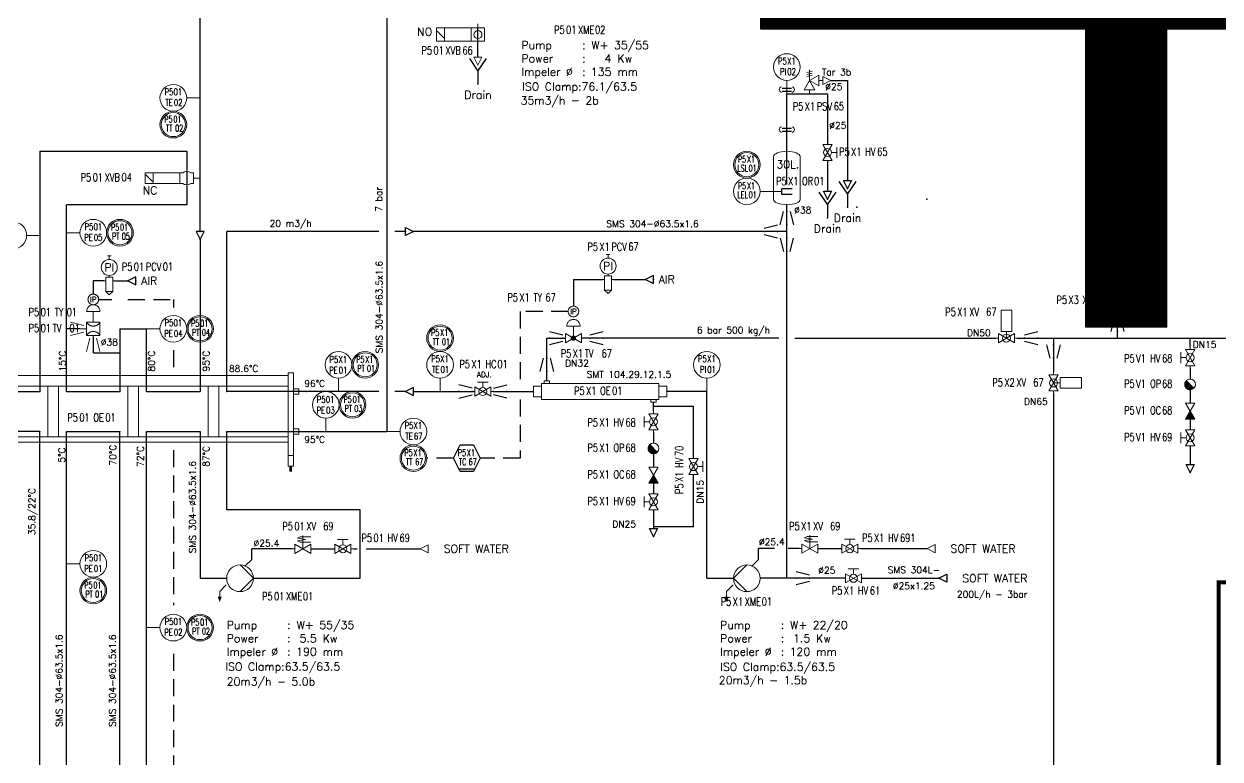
# Model space of a CAD drawing. Header units: inches. Extents: x 12545 to 14027, y 22146 to 23144.
# Drawn here: x 13083.3 to 13531.7, y 22649.3 to 22924.8 of the extents above; entities that cross this region are included whole.
import ezdxf
from ezdxf.enums import TextEntityAlignment as Align

# ---------------------------------------------------------------- set-up
doc = ezdxf.new("R2010")
doc.units = ezdxf.units.IN
doc.header["$MEASUREMENT"] = 0
for name, pattern in [('ACAD_ISO02W100', [15, 12, -3]), ('CONTINU', [0]), ('DASHED2', [9.525, 6.35, -3.175])]:
    doc.linetypes.add(name, pattern=pattern)
for name, color, linetype in [('1', 7, 'CONTINU'), ('20 Pipe Steam Industrial', 231, 'Continuous'), ('LIAISON INSTRUMENTATION', 140, 'DASHED2'), ('MATERIEL-DIVERS', 7, 'Continuous'), ('POMPES', 7, 'Continuous'), ('POMPES-PROCESS', 7, 'Continuous'), ('REGUL', 140, 'DASHED2'), ('REPERES', 7, 'Continuous'), ('techn-data', 7, 'Continuous'), ('TEXTE', 7, 'Continuous'), ('TEXTES', 7, 'Continuous'), ('TITRE', 7, 'Continuous'), ('TUYAUTERIE-AIR INSTRUMENT', 3, 'Continuous'), ('TUYAUTERIE-EAU', 5, 'Continuous'), ('TUYAUTERIE-EGOUT', 32, 'Continuous'), ('TUYAUTERIE-PROCESS', 30, 'Continuous'), ('TUYAUTERIE-VAPEUR INDUSTRIELLE', 231, 'Continuous'), ('TXT_ENG', 7, 'Continuous'), ('TXT_FR', 7, 'Continuous'), ('VANNES', 7, 'Continuous'), ('ZN', 1, 'Continuous')]:
    doc.layers.add(name, color=color, linetype=linetype)
doc.layers.add('31 Equipment', color=7, linetype='Continuous', lineweight=9)
doc.layers.add('33 Instruments Labels', color=7, linetype='Continuous', lineweight=9)
doc.layers.get('33 Instruments Labels').off()
doc.layers.get('REPERES').off()
doc.styles.add('ROMANS', font='ROMANS.SHX')

# ---------------------------------------------------------------- blocks, each defined once
blk = doc.blocks.new('FLE23-A')
at = {"color": 7}
for p, q in [((0, 1.5), (-3, 0)), ((-3, 0), (0, -1.5)), ((0, -1.5), (0, 1.5))]:
    blk.add_line(p, q, dxfattribs=at)
at = {"layer": 'MATERIEL-DIVERS', "color": 7, "extrusion": (-1, 0, 0)}
blk.add_point((-3, 0), dxfattribs=at)
at = {"layer": 'MATERIEL-DIVERS', "color": 2}
for p in [(-3, 0), (0, 0)]:
    blk.add_point(p, dxfattribs=at)
at = {"layer": 'MATERIEL-DIVERS', "color": 7, "extrusion": (1, 0, 0)}
blk.add_point((0, 0), dxfattribs=at)
blk = doc.blocks.new('SMS-304-63')
at = {"layer": 'techn-data', "style": 'ROMANS'}
blk.add_text('SMS 304-%%C63.5x1.6', height=2.5, dxfattribs=at).set_placement((1.64, 2.84), align=Align.MIDDLE_CENTER)
blk = doc.blocks.new('CR')
at = {"color": 7}
for p, q in [((-2.5, 2.5), (2.5, 1.25)), ((2.5, 1.25), (2.5, 1.25)), ((2.5, -1.25), (-2.5, -2.5))]:
    blk.add_line(p, q, dxfattribs=at)
at = {"color": 7, "extrusion": (-1, 0, 0)}
blk.add_point((-2.5, 0), dxfattribs=at)
at = {"color": 7, "extrusion": (1, 0, 0)}
blk.add_point((2.5, 0), dxfattribs=at)
blk = doc.blocks.new('APV-HEX-PLAT-15')
at = {"layer": '31 Equipment'}
for p, q in [((-1, 2), (-1, 37)), ((-1, 37), (1, 37)), ((1, 37), (1, 2)), ((1, 36), (15, 36)), ((15, 37), (15, 10)), ((17, 37), (15, 37)), ((17, 10), (17, 37)), ((17, 36), (163, 36)), ((163, 37), (163, 2)), ((165, 37), (163, 37)), ((165, 37), (165, 2)), ((15, 32), (1, 32)), ((17, 32), (163, 32)), ((43, 13), (43, 32)), ((47, 32), (47, 13)), ((73, 13), (73, 32)), ((77, 32), (77, 13)), ((103, 13), (103, 32)), ((107, 32), (107, 13)), ((133, 13), (133, 32)), ((137, 32), (137, 13)), ((12, 31), (12, 29)), ((15, 31), (12, 31)), ((12, 29), (15, 29)), ((165, 31), (167, 31)), ((167, 29), (165, 29)), ((167, 31), (167, 29)), ((12, 16), (15, 16)), ((12, 14), (12, 16)), ((15, 14), (12, 14)), ((165, 16), (167, 16)), ((167, 14), (165, 14)), ((167, 16), (167, 14)), ((15, 13), (1, 13)), ((1, 11), (15, 11)), ((15, 10), (17, 10)), ((17, 13), (163, 13)), ((17, 11), (163, 11)), ((-1, 6), (1, 6)), ((163, 6), (165, 6)), ((1, 2), (-1, 2)), ((163, 2), (165, 2))]:
    blk.add_line(p, q, dxfattribs=at)
at = {"layer": '31 Equipment', "ltscale": 38}
for p in [(-5, 30), (40, 30), (50, 30), (70, 30), (80, 30), (100, 30), (110, 30), (130, 30), (140, 30), (170, 30), (-5, 15), (40, 15), (50, 15), (70, 15), (80, 15), (100, 15), (110, 15), (130, 15), (140, 15), (170, 15)]:
    blk.add_point(p, dxfattribs=at)
at = {"layer": '31 Equipment'}
for points in [[(0.5, 2), (-0.5, 2), (0.5, 0), (-0.5, 0)], [(164.5, 2), (163.5, 2), (164.5, 0), (163.5, 0)]]:
    blk.add_trace(points, dxfattribs=at)
blk = doc.blocks.new('REPNORM')
at = {"layer": 'TEXTES', "style": 'ROMANS', "width": 0.75}
for tag, p in [('ZONE', (-9.75, -1.25)), ('SOUSZONE', (-5.25, -1.25)), ('ELEMENT', (0, -1.25)), ('NUM', (4.5, -1.25))]:
    blk.add_attdef(tag, p, '', height=3, dxfattribs=at)
blk = doc.blocks.new('APV-INS-M-L-TE')
at = {"layer": '31 Equipment', "color": 7}
blk.add_line((0, -5), (0, -10), dxfattribs=at)
blk.add_circle((0, 0), 5, dxfattribs=at)
blk = doc.blocks.new('REPINS')
at = {"layer": 'TEXTES', "style": 'ROMANS', "width": 0.75}
for tag, p in [('ZONE', (-3.3, 1)), ('SOUSZONE', (0.1, 1)), ('NUM', (0.2, -3))]:
    blk.add_attdef(tag, p, '', height=2.5, dxfattribs=at)
blk.add_attdef('ELEMENT', text='', height=2.5, dxfattribs=at).set_placement((-0.2, -3), align=Align.RIGHT)
blk = doc.blocks.new('APV-INS-F-L-TT')
at = {"layer": '31 Equipment'}
for radius in [5, 4.5]:
    blk.add_circle((0, 0), radius, dxfattribs=at)
blk = doc.blocks.new('REPINS2')
at = {"layer": 'TEXTES', "style": 'ROMANS', "width": 0.7}
for tag, p in [('ZONE', (-3.35, 0.8)), ('SOUSZONE', (0.05, 0.8)), ('NUM', (0.7, -2.6))]:
    blk.add_attdef(tag, p, '', height=2.5, dxfattribs=at)
blk.add_attdef('ELEMENT', text='', height=2.5, dxfattribs=at).set_placement((-1.56, -2.59), align=Align.CENTER)
blk = doc.blocks.new('APV-INS-F-PLC-TC')
at = {"layer": '31 Equipment', "lineweight": -3}
for p, q in [((-5, 0), (-2.5, 5)), ((-2.5, 5), (2.5, 5)), ((2.5, 5), (5, 0)), ((-2.5, -5), (-5, 0)), ((5, 0), (2.5, -5)), ((-3, -4), (3, -4)), ((2.5, -5), (-2.5, -5))]:
    blk.add_line(p, q, dxfattribs=at)
blk = doc.blocks.new('FLE23')
at = {"color": 7}
for p, q in [((0, -1.5), (0, 1.5)), ((0, 1.5), (3, 0)), ((3, 0), (0, -1.5))]:
    blk.add_line(p, q, dxfattribs=at)
at = {"layer": 'MATERIEL-DIVERS', "color": 2}
for p in [(0, 0), (3, 0)]:
    blk.add_point(p, dxfattribs=at)
at = {"layer": 'MATERIEL-DIVERS', "color": 7, "extrusion": (-1, 0, 0)}
blk.add_point((0, 0), dxfattribs=at)
at = {"layer": 'MATERIEL-DIVERS', "color": 7, "extrusion": (1, 0, 0)}
blk.add_point((3, 0), dxfattribs=at)
blk = doc.blocks.new('APV-INS-M-L-PI')
at = {"layer": '31 Equipment', "color": 7}
blk.add_line((0, -5), (0, -10), dxfattribs=at)
blk.add_circle((0, 0), 5, dxfattribs=at)
blk = doc.blocks.new('APV-VLVM-BALL-KHV+MF-1')
at = {"layer": '31 Equipment', "ltscale": 38}
for p, q in [((-3, 0), (-4, 0)), ((3, 0), (4, 0))]:
    blk.add_line(p, q, dxfattribs=at)
at = {"layer": '31 Equipment'}
for p, q in [((-3, 1.734), (-3, -1.734)), ((-3, -1.734), (3, 1.734)), ((3, -1.734), (-3, 1.734)), ((-2, 3.5), (2, 3.5)), ((0, 1.5), (0, 3.5)), ((3, 1.734), (3, -1.734))]:
    blk.add_line(p, q, dxfattribs=at)
blk.add_circle((0, 0), 1.5, dxfattribs=at)
blk = doc.blocks.new('APV-HEX-TUB-11')
at = {"layer": '31 Equipment'}
for p, q in [((3, 2), (0, 2)), ((0, 2), (0, -2)), ((47, 3), (3, 3)), ((3, 3), (3, -3)), ((4, 3), (4, 4)), ((4, 4), (6, 4)), ((6, 4), (6, 3)), ((47, -3), (47, 3)), ((47, 2), (50, 2)), ((50, 2), (50, -2)), ((0, -2), (3, -2)), ((3, -3), (47, -3)), ((44, -4), (44, -3)), ((46, -4), (44, -4)), ((46, -3), (46, -4)), ((50, -2), (47, -2))]:
    blk.add_line(p, q, dxfattribs=at)
at = {"layer": '31 Equipment', "ltscale": 38}
for p in [(0, 0), (5, 4), (50, 0), (45, -4)]:
    blk.add_point(p, dxfattribs=at)
blk = doc.blocks.new('APV-PMP-GEN-CENTR-1')
at = {"layer": '31 Equipment', "ltscale": 38}
for p, q in [((5, 0), (0, 5)), ((-5, 0), (-7, 0)), ((5, 0), (0, -5)), ((5, 0), (7, 0))]:
    blk.add_line(p, q, dxfattribs=at)
blk.add_circle((0, 0), 5, dxfattribs=at)
blk = doc.blocks.new('APV-PNE-GEN-PRESREGL-1')
at = {"layer": '31 Equipment', "color": 7}
for p, q in [((-0.67, 9.33), (0.67, 9.33)), ((0, 8), (0, 9.33)), ((-1.33, 0), (-2, 0)), ((-1.33, -4), (-1.33, 1.33)), ((-1.33, 1.33), (1.33, 1.33)), ((1.33, 1.33), (1.33, -4)), ((1.33, 0), (2, 0)), ((-1.33, -4), (0, -5.33)), ((1.33, -4), (-1.33, -4)), ((0, -5.33), (1.33, -4))]:
    blk.add_line(p, q, dxfattribs=at)
at = {"layer": '31 Equipment'}
blk.add_line((0, 2), (0, 1.33), dxfattribs=at)
blk.add_circle((0, 5), 3, dxfattribs=at)
at = {"layer": '31 Equipment', "style": 'ROMANS'}
blk.add_text('PI', height=3, dxfattribs=at).set_placement((0, 5), align=Align.MIDDLE)
blk = doc.blocks.new('APV-VLV-IPCNV-GEN-1')
at = {"layer": '31 Equipment', "linetype": 'ACAD_ISO02W100', "ltscale": 38}
blk.add_circle((0, 0), 2, dxfattribs=at)
at = {"layer": '31 Equipment', "style": 'ROMANS'}
blk.add_text('IP', height=2, dxfattribs=at).set_placement((0, 0), align=Align.MIDDLE)
blk = doc.blocks.new('APV-VLV-MODUL-2WAY-1')
at = {"layer": '31 Equipment', "linetype": 'ACAD_ISO02W100', "ltscale": 38}
for p, q in [((2.5, 4.5), (-2.5, 4.5)), ((0, 1), (0, 4.5))]:
    blk.add_line(p, q, dxfattribs=at)
at = {"layer": '31 Equipment', "ltscale": 38}
for p, q in [((-3, 0), (-4, 0)), ((3, 0), (4, 0))]:
    blk.add_line(p, q, dxfattribs=at)
at = {"layer": '31 Equipment'}
for p, q in [((-3, 1.734), (-3, -1.734)), ((-3, -1.734), (3, 1.734)), ((3, -1.734), (-3, 1.734)), ((3, 1.734), (3, -1.734))]:
    blk.add_line(p, q, dxfattribs=at)
at = {"layer": '31 Equipment', "const_width": 1}
blk.add_lwpolyline([(-0.5, 0, 1), (0.5, 0, 1)], format="xyb", close=True, dxfattribs=at)
at = {"layer": '31 Equipment', "linetype": 'ACAD_ISO02W100', "ltscale": 38}
blk.add_arc((0, 4.5), 2.5, 0, 180, dxfattribs=at)
blk = doc.blocks.new('APV-TNK-GEN-1')
at = {"layer": '31 Equipment'}
for p, q in [((-5, 18), (-5, 2)), ((5, 2), (5, 18))]:
    blk.add_line(p, q, dxfattribs=at)
for centre, major_axis in [((0, 18), (-5, 0)), ((0, 2), (5, 0))]:
    blk.add_ellipse(centre, major_axis=major_axis, ratio=0.4, start_param=3.141593, end_param=6.283185, dxfattribs=at)
at = {"layer": '31 Equipment', "ltscale": 38}
blk.add_point((0, 0), dxfattribs=at)
blk = doc.blocks.new('APV-INS-M-L-LE2')
at = {"layer": '31 Equipment', "color": 7}
blk.add_line((5, 0), (13, 0), dxfattribs=at)
at = {"layer": '31 Equipment', "lineweight": 25}
blk.add_lwpolyline([(17, 1), (13, 1), (13, 0), (13, -1), (17, -1)], dxfattribs=at)
at = {"layer": '31 Equipment', "color": 7}
blk.add_circle((0, 0), 5, dxfattribs=at)
blk = doc.blocks.new('APV-INS-F-L-LS')
at = {"layer": '31 Equipment'}
for radius in [5, 4.5]:
    blk.add_circle((0, 0), radius, dxfattribs=at)
blk = doc.blocks.new('TEXT-PUMP_caract_ANGLAIS')
at = {"layer": 'techn-data', "style": 'ROMANS'}
for s, p in [('Pump', (-22, 9)), ('Power', (-22, 4)), ('Kw', (14, 4)), ('Impeler %%C', (-22, -1)), ('mm', (14, -1))]:
    blk.add_text(s, height=3, dxfattribs=at).set_placement(p)
for p in [(2, 9), (2, 4), (2, -1)]:
    blk.add_text(':', height=3, dxfattribs=at).set_placement(p, align=Align.RIGHT)
blk.add_attdef('Type', (4.23, 9), '', height=3, dxfattribs=at)
for tag, p in [('Pui', (11.76, 4)), ('Dia', (11.76, -1))]:
    blk.add_attdef(tag, text='', height=3, dxfattribs=at).set_placement(p, align=Align.RIGHT)
blk = doc.blocks.new('REPNORM1')
at = {"layer": 'TEXTES', "style": 'ROMANS', "width": 0.75}
for tag, p in [('ZONE', (-9.75, -1.25)), ('SOUSZONE', (-5.25, -1.25)), ('ELEMENT', (-0.75, -1.25)), ('NUM', (5.59, -1.22))]:
    blk.add_attdef(tag, p, '', height=3, dxfattribs=at)
blk = doc.blocks.new('APV-VLV-SSEAT-SW42-3')
at = {"layer": '31 Equipment', "ltscale": 38}
for p, q in [((1.25, 15.25), (-1.25, 12.75)), ((-2, 2.5), (-2, 1.5)), ((2, 2.5), (2, 1.5)), ((-2, -2.5), (-2, -1.5)), ((2, -2.5), (-2, -2.5)), ((-2, -2.5), (2, -2.5)), ((0, -2.5), (0, -5)), ((2, -2.5), (2, -1.5))]:
    blk.add_line(p, q, dxfattribs=at)
at = {"layer": '31 Equipment'}
for p, q in [((-4, 0), (-2.5, 0)), ((2.5, 0), (4, 0))]:
    blk.add_line(p, q, dxfattribs=at)
at = {"layer": '31 Equipment', "lineweight": 30}
blk.add_line((2.5, 0), (-2.5, 0), dxfattribs=at)
at = {"layer": '31 Equipment', "ltscale": 38}
for points in [[(-2, 12.5), (2, 12.5), (2, 15.5), (-2, 15.5)], [(-2, 2.5), (2, 2.5), (2, 12.5), (-2, 12.5)]]:
    blk.add_lwpolyline(points, close=True, dxfattribs=at)
for start, end in [(143.1301, 216.8699), (323.1301, 36.8699)]:
    blk.add_arc((0, 0), 2.5, start, end, dxfattribs=at)
blk = doc.blocks.new('APV-INS-M-L-PE')
at = {"layer": '31 Equipment', "color": 7}
blk.add_line((0, -5), (0, -10), dxfattribs=at)
blk.add_circle((0, 0), 5, dxfattribs=at)
blk = doc.blocks.new('APV-INS-F-L-PT')
at = {"layer": '31 Equipment'}
for radius in [5, 4.5]:
    blk.add_circle((0, 0), radius, dxfattribs=at)
blk = doc.blocks.new('APV-INS-M-L-TI')
at = {"layer": '31 Equipment', "color": 7}
blk.add_line((0, -5), (0, -10), dxfattribs=at)
blk.add_circle((0, 0), 5, dxfattribs=at)
blk = doc.blocks.new('APV-FCE-GEN-REDCON-1')
at = {"layer": '31 Equipment', "color": 7}
for p, q in [((-2.5, 2.5), (2.5, 1.25)), ((2.5, 1.25), (2.5, 1.25)), ((2.5, -1.25), (-2.5, -2.5))]:
    blk.add_line(p, q, dxfattribs=at)
blk = doc.blocks.new('APV-FCE-RELV-SI2-1')
at = {"layer": '31 Equipment', "color": 7}
for p, q in [((0, 0), (-2, -3.5)), ((3.5, 2), (0, 0)), ((0, 0), (3.5, -2)), ((2, -3.5), (0, 0)), ((3.5, -2), (3.5, 2)), ((3.5, 0), (5, 0)), ((5, -1.5), (5, 1.5)), ((5, 1.5), (8, 0)), ((8, 0), (5, -1.5)), ((-2, -3.5), (2, -3.5)), ((0, -3.5), (0, -5))]:
    blk.add_line(p, q, dxfattribs=at)
at = {"layer": '31 Equipment'}
for p, q in [((1, 3.5), (-1, 3)), ((1, 2.75), (-1, 2.25)), ((1, 2), (-1, 1.5)), ((0, 0), (0, 4))]:
    blk.add_line(p, q, dxfattribs=at)
blk = doc.blocks.new('APV-FTG-CONX-CLAMP-1')
at = {"layer": '31 Equipment', "lineweight": 30}
for p, q in [((0, -1.75), (0, 1.75)), ((1, 1.75), (1, -1.75))]:
    blk.add_line(p, q, dxfattribs=at)
at = {"layer": '31 Equipment'}
for centre, start, end in [((0.56, 1.73), 15.7498, 164.2502), ((0.56, -1.73), 195.7498, 344.2502)]:
    blk.add_arc(centre, 1.09, start, end, dxfattribs=at)
blk = doc.blocks.new('EGOUT')
at = {"color": 7}
for p, q in [((-3.2, 9.61), (0, 4.81)), ((0, 4.81), (3.2, 9.61)), ((0, 4.81), (0, 0))]:
    blk.add_line(p, q, dxfattribs=at)
at = {"color": 7, "extrusion": (0, -1, 0)}
blk.add_point((0, 0), dxfattribs=at)
at = {"layer": 'POMPES-PROCESS', "style": 'ROMANS'}
blk.add_attdef('EGOUT', text='', height=3, dxfattribs=at).set_placement((0, -4), align=Align.MIDDLE)
blk = doc.blocks.new('APV-FCE-GEN-STMTRAP-1')
at = {"layer": '31 Equipment'}
h = blk.add_hatch(dxfattribs=at)
h.set_pattern_fill('ANSI31', color=256, scale=0.01, style=0)
h.set_pattern_definition([(45, (-4, 0), (-0.02245064, 0.02245064), [])])
h.paths.add_polyline_path([(1.41, 1.42), (-1.42, -1.41, 1.002832)])
at = {"layer": '31 Equipment', "linetype": 'ACAD_ISO02W100', "ltscale": 38}
for p, q in [((-2, 0), (-4, 0)), ((2, 0), (4, 0))]:
    blk.add_line(p, q, dxfattribs=at)
at = {"layer": '31 Equipment', "color": 7}
blk.add_line((1.41, 1.42), (-1.42, -1.41), dxfattribs=at)
for start, end in [(45.2431, 224.7569), (224.8381, 45.1623)]:
    blk.add_arc((0, 0), 2, start, end, dxfattribs=at)
blk = doc.blocks.new('APV-FCE-NRV-GEN-1')
at = {"layer": '31 Equipment'}
h = blk.add_hatch(dxfattribs=at)
h.set_pattern_fill('ANSI31', color=256, scale=0.01, style=0)
h.set_pattern_definition([(45, (0, 0), (-0.02245064, 0.02245064), [])])
h.paths.add_polyline_path([(3, 1.75), (3, -1.75), (0, 0)])
at = {"layer": '31 Equipment', "linetype": 'ACAD_ISO02W100', "ltscale": 38}
for p, q in [((-3, 0), (-5, 0)), ((0, 0), (-3, 1.75)), ((-3, 1.75), (-3, -1.75)), ((0, 0), (-3, -1.75)), ((0, 0), (3, 1.75)), ((0, 0), (3, -1.75)), ((3, 1.75), (3, -1.75)), ((3, 0), (5, 0))]:
    blk.add_line(p, q, dxfattribs=at)
blk = doc.blocks.new('APV-PMP-GEN-FLUSH-1')
at = {"layer": '31 Equipment', "color": 7}
for p, q in [((-3.54, 3.54), (-6, 6)), ((5.99, -6), (3.53, -3.54))]:
    blk.add_line(p, q, dxfattribs=at)
at = {"layer": '31 Equipment', "linetype": 'ACAD_ISO02W100', "ltscale": 38}
blk.add_line((6, -6), (6, -8), dxfattribs=at)
at = {"layer": '31 Equipment'}
blk.add_lwpolyline([(6, -10, 0, 1.5, 0), (6, -8, 1.5, 1.5, 0)], format="xyseb", dxfattribs=at)
blk = doc.blocks.new('APV-VLV-SOLV-22-1')
at = {"layer": '31 Equipment', "linetype": 'ACAD_ISO02W100', "ltscale": 38}
for p, q in [((-1, 4.5), (-2, 4)), ((3, 4.5), (-1, 4.5)), ((0, 0), (0, 5)), ((-2, 4), (1, 3.5)), ((-2, 3), (1, 3.5)), ((-1, 2.5), (-2, 3)), ((3, 2.5), (-1, 2.5))]:
    blk.add_line(p, q, dxfattribs=at)
at = {"layer": '31 Equipment', "ltscale": 38}
for p, q in [((-3, 0), (-4, 0)), ((3, 0), (4, 0))]:
    blk.add_line(p, q, dxfattribs=at)
at = {"layer": '31 Equipment'}
for p, q in [((-3, 1.734), (-3, -1.734)), ((-3, -1.734), (3, 1.734)), ((3, -1.734), (-3, 1.734)), ((3, 1.734), (3, -1.734))]:
    blk.add_line(p, q, dxfattribs=at)
blk = doc.blocks.new('APV-SIGN-ARW-FLOW-1')
at = {"layer": '31 Equipment'}
for p, q in [((-1.5, -1.5), (-1.5, 1.5)), ((-1.5, 1.5), (1.5, 0)), ((1.5, 0), (-1.5, -1.5))]:
    blk.add_line(p, q, dxfattribs=at)
blk = doc.blocks.new('APV-VLV-BALL-KHV+MF-3')
at = {"layer": '31 Equipment', "ltscale": 38}
for p, q in [((-3, 0), (-4, 0)), ((0, 0), (0, 2.5)), ((3, 0), (4, 0))]:
    blk.add_line(p, q, dxfattribs=at)
at = {"layer": '31 Equipment'}
for p, q in [((-3, 1.734), (-3, -1.734)), ((-3, -1.734), (3, 1.734)), ((3, -1.734), (-3, 1.734)), ((3, 1.734), (3, -1.734))]:
    blk.add_line(p, q, dxfattribs=at)
at = {"layer": '31 Equipment', "ltscale": 38}
blk.add_lwpolyline([(-2, 2.5), (2, 2.5), (2, 10.5), (-2, 10.5)], close=True, dxfattribs=at)
at = {"layer": '31 Equipment'}
blk.add_circle((0, 0), 1.5, dxfattribs=at)
blk = doc.blocks.new('APV-VLV-MODUL-RG+RGE-2')
at = {"layer": '31 Equipment', "linetype": 'ACAD_ISO02W100', "ltscale": 38}
for p, q in [((2.5, 6.5), (-2.5, 6.5)), ((0, 2.5), (0, 6.5)), ((2.5, 2.5), (-2.5, 2.5)), ((-2.5, 2.5), (-2.5, -2.5)), ((2.5, -2.5), (2.5, 2.5)), ((2.5, 0), (5, 0)), ((-2.5, -2.5), (2.5, -2.5)), ((0, -2.5), (0, -5))]:
    blk.add_line(p, q, dxfattribs=at)
for centre, radius, start, end in [((0, 6.5), 2.5, 0, 180), ((0, 3.83), 2.83, 208.0725, 331.9275), ((0, -3.83), 2.83, 28.0725, 151.9275)]:
    blk.add_arc(centre, radius, start, end, dxfattribs=at)
blk = doc.blocks.new('APV-VLV-BFLY-SV-4')
at = {"layer": '31 Equipment', "ltscale": 38}
for p, q in [((1.25, 15.25), (-1.25, 12.75)), ((2.5, 2.5), (-2.5, 2.5)), ((-2.5, 2.5), (-2.5, -2.5)), ((2.5, -2.5), (2.5, 2.5)), ((-2.5, -2.5), (2.5, -2.5))]:
    blk.add_line(p, q, dxfattribs=at)
at = {"layer": '31 Equipment'}
for p, q in [((-4, 0), (-2.5, 0)), ((2.5, 0), (4, 0))]:
    blk.add_line(p, q, dxfattribs=at)
at = {"layer": '31 Equipment', "lineweight": 30}
blk.add_line((-2.5, 0), (2.5, 0), dxfattribs=at)
at = {"layer": '31 Equipment', "ltscale": 38}
for points in [[(-2.5, 12.5), (2.5, 12.5), (2.5, 15.5), (-2.5, 15.5)], [(-2.5, 2.5), (2.5, 2.5), (2.5, 12.5), (-2.5, 12.5)]]:
    blk.add_lwpolyline(points, close=True, dxfattribs=at)
blk.add_circle((0, 0), 1.5, dxfattribs=at)

msp = doc.modelspace()

# ---------------------------------------------------------------- hatches: boundary and pattern name
at = {"layer": '1'}
h = msp.add_hatch(dxfattribs=at)
h.set_pattern_fill('ANSI31', color=4)
h.paths.add_polyline_path([(13655.32, 22713.52), (13655.32, 22922.75), (13359.5, 22922.75), (13359.5, 22978.44), (13440.23, 22978.44), (13440.23, 23013.81), (14012.51, 23013.81), (14012.51, 22713.52)])
h = msp.add_hatch(dxfattribs=at)
h.set_pattern_fill('ANSI31', color=4)
h.paths.add_polyline_path([(13481.43, 22922.75), (13511.67, 22922.75), (13511.67, 22811.07), (13481.43, 22811.07)])

# ---------------------------------------------------------------- linework, layer by layer
at = {"color": 7, "extrusion": (0, -1, 0)}
for p in [(13421.78, 22859.11), (13395.54, 22856.11)]:
    msp.add_point(p, dxfattribs=at)
at = {"layer": '1', "color": 4}
for points in [[(13655.32, 22713.52), (13655.32, 22922.75), (13359.5, 22922.75), (13359.5, 22978.44), (13440.23, 22978.44), (13440.23, 23013.81), (14012.51, 23013.81), (14012.51, 22713.52)], [(13481.43, 22922.75), (13511.67, 22922.75), (13511.67, 22811.07), (13481.43, 22811.07)]]:
    msp.add_lwpolyline(points, close=True, dxfattribs=at)
at = {"layer": '20 Pipe Steam Industrial'}
for p, q in [((13334.28, 22781.36), (13319.28, 22781.36)), ((13334.28, 22761.86), (13334.28, 22781.36)), ((13334.28, 22736.36), (13334.28, 22755.86)), ((13334.28, 22736.36), (13319.28, 22736.36))]:
    msp.add_line(p, q, dxfattribs=at)
at = {"layer": 'LIAISON INSTRUMENTATION'}
for p, q in [((13111.28, 22821.52), (13116.28, 22821.52)), ((13122.28, 22821.52), (13139.3, 22821.52)), ((13287.28, 22817.02), (13269.28, 22817.02)), ((13269.28, 22817.02), (13269.28, 22790.02)), ((13269.28, 22784.02), (13269.28, 22762.02)), ((13244.28, 22762.02), (13234.28, 22762.02)), ((13269.28, 22762.02), (13254.28, 22762.02))]:
    msp.add_line(p, q, dxfattribs=at)
at = {"layer": 'REGUL'}
for p, q in [((13139.3, 22821.52), (13139.3, 22818.52)), ((13139.3, 22802.52), (13139.3, 22796.02)), ((13139.3, 22765.02), (13139.3, 22706.97)), ((13139.3, 22688.71), (13139.3, 22630.02))]:
    msp.add_line(p, q, dxfattribs=at)
at = {"layer": 'TUYAUTERIE-AIR INSTRUMENT'}
for p, q in [((13113.28, 22828.52), (13109.28, 22828.52)), ((13109.28, 22828.52), (13109.28, 22823.52)), ((13117.28, 22828.52), (13122.28, 22828.52)), ((13289.28, 22829.02), (13300.28, 22829.02)), ((13289.28, 22829.02), (13289.28, 22819.02)), ((13304.28, 22829.02), (13316.28, 22829.02))]:
    msp.add_line(p, q, dxfattribs=at)
at = {"layer": 'TUYAUTERIE-EAU'}
for p, q in [((13385.73, 22903.61), (13392.04, 22903.61)), ((13392.04, 22903.61), (13392.04, 22866.11)), ((13369.28, 22864.61), (13369.28, 22898.61)), ((13369.28, 22898.61), (13384.54, 22898.61)), ((13384.54, 22898.61), (13384.54, 22879.61)), ((13384.54, 22873.61), (13384.54, 22862.11)), ((13369.28, 22847.02), (13369.28, 22857.02)), ((13159.28, 22787.02), (13159.28, 22847.02)), ((13216.28, 22847.02), (13159.28, 22847.02)), ((13226.28, 22847.02), (13222.28, 22847.02)), ((13369.26, 22847.02), (13229.28, 22847.02)), ((13369.26, 22717.02), (13369.26, 22847.02)), ((13216.28, 22787.02), (13159.28, 22787.02)), ((13226.28, 22787.02), (13222.28, 22787.02)), ((13229.28, 22787.02), (13251.78, 22787.02)), ((13259.28, 22787.02), (13274.28, 22787.02)), ((13339.26, 22787.02), (13324.28, 22787.02)), ((13339.26, 22717.02), (13339.26, 22787.02)), ((13089.28, 22772.02), (13069.28, 22772.02)), ((13089.28, 22587.02), (13089.28, 22772.02)), ((13168.67, 22724.1), (13168.67, 22728.1)), ((13183.88, 22728.1), (13168.67, 22728.1)), ((13190.88, 22728.1), (13199.88, 22728.1)), ((13206.88, 22728.1), (13208.21, 22728.1)), ((13211.57, 22728.1), (13231.88, 22728.1)), ((13358.69, 22724.13), (13358.69, 22728.13)), ((13364.69, 22728.13), (13358.69, 22728.13)), ((13373.9, 22728.13), (13369.82, 22728.13)), ((13380.9, 22728.13), (13389.9, 22728.13)), ((13396.9, 22728.13), (13421.9, 22728.13)), ((13339.28, 22717.02), (13349.28, 22717.02)), ((13391.26, 22717.02), (13359.28, 22717.02)), ((13397.28, 22717.02), (13426.26, 22717.02))]:
    msp.add_line(p, q, dxfattribs=at)
at = {"layer": 'TUYAUTERIE-EGOUT'}
msp.add_line((13253.5, 22912.25), (13253.5, 22919.75), dxfattribs=at)
at = {"layer": 'TUYAUTERIE-PROCESS'}
for p, q in [((13149.28, 22847.04), (13149.28, 22992.02)), ((13219.28, 22937.3), (13219.28, 22772.02)), ((13089.28, 22877.02), (13089.28, 22787.04)), ((13089.28, 22877.02), (13144.28, 22877.02)), ((13144.28, 22877.02), (13144.28, 22870.02)), ((13144.28, 22864.02), (13144.28, 22857.02)), ((13099.28, 22787.02), (13099.28, 22857.02)), ((13144.28, 22857.02), (13099.28, 22857.02)), ((13149.28, 22844.02), (13149.28, 22787.02)), ((13104.28, 22810.52), (13099.28, 22810.52)), ((13119.28, 22810.52), (13129.28, 22810.52)), ((13119.28, 22810.52), (13119.28, 22787.04)), ((13129.28, 22787.02), (13129.28, 22810.52)), ((13109.28, 22807.52), (13109.28, 22801.52)), ((13109.3, 22801.52), (13119.28, 22801.52)), ((13069.28, 22787.02), (13089.28, 22787.02)), ((13099.28, 22787.02), (13119.28, 22787.02)), ((13129.28, 22787.02), (13149.28, 22787.02)), ((13099.28, 22772.02), (13119.28, 22772.02)), ((13099.28, 22407.02), (13099.28, 22772.02)), ((13119.28, 22347.02), (13119.28, 22772.02)), ((13119.28, 22720.04), (13119.28, 22772.02)), ((13129.28, 22637.02), (13129.28, 22772.02)), ((13129.28, 22772.02), (13149.28, 22772.02)), ((13149.28, 22772.02), (13149.28, 22717.02)), ((13159.28, 22772.02), (13219.28, 22772.02)), ((13159.28, 22742.69), (13159.28, 22772.02)), ((13209.28, 22742.69), (13159.28, 22742.69)), ((13209.28, 22717.02), (13209.28, 22742.69)), ((13149.28, 22717.02), (13159.28, 22717.02)), ((13169.28, 22717.02), (13209.28, 22717.02))]:
    msp.add_line(p, q, dxfattribs=at)
at = {"layer": 'TUYAUTERIE-VAPEUR INDUSTRIELLE'}
for p, q in [((13493.28, 22825.95), (13493.28, 22922.93)), ((13493.28, 22807.02), (13493.28, 22817.95)), ((13279.28, 22807.02), (13286.3, 22807.02)), ((13279.28, 22791.02), (13279.28, 22807.02)), ((13366.26, 22807.02), (13292.28, 22807.02)), ((13372.26, 22807.02), (13447.61, 22807.02)), ((13455.61, 22807.02), (13534.21, 22807.02)), ((13469.28, 22807.02), (13469.28, 22794.21)), ((13520.46, 22803.7), (13520.46, 22807.02)), ((13520.46, 22795.7), (13520.46, 22791.7)), ((13469.28, 22786.21), (13469.28, 22557.02)), ((13520.46, 22787.7), (13520.46, 22782.7)), ((13319.28, 22779.7), (13319.28, 22783.02)), ((13520.46, 22776.7), (13520.46, 22772.7)), ((13319.28, 22771.7), (13319.28, 22767.7)), ((13319.28, 22763.7), (13319.28, 22758.7)), ((13520.46, 22766.7), (13520.46, 22759.7)), ((13319.28, 22752.7), (13319.28, 22748.7)), ((13319.28, 22742.7), (13319.28, 22735.7))]:
    msp.add_line(p, q, dxfattribs=at)
at = {"layer": 'ZN', "const_width": 1.5}
msp.add_lwpolyline([(12545.91, 22844.21), (13070, 22845), (13070, 23068), (13626.5, 23068), (13625.62, 22715.5), (13531.14, 22715.5), (13531.14, 22147.5), (12545.91, 22146.71)], close=True, dxfattribs=at)

# ---------------------------------------------------------------- block references
at = {"layer": '31 Equipment', "linetype": 'ACAD_ISO02W100', "ltscale": 38, "rotation": 90.00000000000001}
msp.add_blockref('APV-VLV-BFLY-SV-4', (13253.5, 22920.75), dxfattribs=at)
at = {"layer": '31 Equipment'}
for name, p, rotation in [('APV-VLVM-BALL-KHV+MF-1', (13384.54, 22876.61), 270.0001520394957), ('APV-VLV-SSEAT-SW42-3', (13144.28, 22867.02), 90), ('APV-INS-M-L-TI', (13079.28, 22845.52), 90), ('APV-FCE-GEN-REDCON-1', (13109.28, 22804.52), 90), ('APV-VLVM-BALL-KHV+MF-1', (13520.46, 22799.7), 90), ('APV-FCE-GEN-STMTRAP-1', (13520.46, 22789.7), 270), ('APV-FCE-NRV-GEN-1', (13520.46, 22779.7), 270), ('APV-VLVM-BALL-KHV+MF-1', (13319.28, 22775.7), 90), ('APV-VLVM-BALL-KHV+MF-1', (13520.46, 22769.7), 90), ('APV-FCE-GEN-STMTRAP-1', (13319.28, 22765.7), 270), ('APV-FCE-NRV-GEN-1', (13319.28, 22755.7), 270), ('APV-VLVM-BALL-KHV+MF-1', (13319.28, 22745.7), 90), ('APV-SIGN-ARW-FLOW-1', (13233.38, 22728.1), 180), ('APV-SIGN-ARW-FLOW-1', (13423.4, 22728.13), 180), ('APV-PMP-GEN-CENTR-1', (13354.28, 22717.02), 180)]:
    msp.add_blockref(name, p, dxfattribs=dict(at, rotation=rotation))
for name, p in [('APV-TNK-GEN-1', (13369.28, 22857.02)), ('APV-PNE-GEN-PRESREGL-1', (13115.28, 22828.52)), ('APV-VLV-IPCNV-GEN-1', (13109.28, 22821.52)), ('APV-FCE-GEN-REDCON-1', (13103.28, 22810.52)), ('APV-INS-F-L-TT', (13239.28, 22807.02)), ('APV-INS-M-L-TE', (13239.28, 22797.02)), ('APV-INS-M-L-PI', (13339.28, 22797.02)), ('APV-HEX-PLAT-15', (13019.28, 22757.02)), ('APV-VLVM-BALL-KHV+MF-1', (13255.28, 22787.02)), ('APV-HEX-TUB-11', (13274.28, 22787.02)), ('APV-VLV-SOLV-22-1', (13187.88, 22728.1)), ('APV-VLV-SOLV-22-1', (13377.9, 22728.13)), ('APV-VLVM-BALL-KHV+MF-1', (13202.88, 22728.1)), ('APV-VLVM-BALL-KHV+MF-1', (13392.9, 22728.13)), ('APV-VLVM-BALL-KHV+MF-1', (13394.28, 22717.02))]:
    msp.add_blockref(name, p, dxfattribs=at)
at = {"layer": '31 Equipment', "xscale": -1}
for name, p in [('APV-VLV-MODUL-RG+RGE-2', (13109.28, 22810.52)), ('APV-PMP-GEN-FLUSH-1', (13162.67, 22718.1)), ('APV-PMP-GEN-FLUSH-1', (13352.69, 22718.13))]:
    msp.add_blockref(name, p, dxfattribs=at)
at = {"layer": '31 Equipment', "xscale": -1, "rotation": 270}
msp.add_blockref('APV-VLVM-BALL-KHV+MF-1', (13334.28, 22758.86), dxfattribs=at)
at = {"layer": '33 Instruments Labels'}
for name, p, rotation in [('APV-INS-M-L-TE', (13139.28, 22897.02), 90), ('APV-INS-M-L-PE', (13109.28, 22846.52), 270), ('APV-INS-M-L-PE', (13139.28, 22810.52), 270), ('APV-INS-M-L-TE', (13229.28, 22772.02), 270), ('APV-INS-M-L-PE', (13109.28, 22722.44), 270), ('APV-INS-M-L-PE', (13139.28, 22698.54), 270)]:
    msp.add_blockref(name, p, dxfattribs=dict(at, rotation=rotation))
for name, p in [('APV-INS-F-L-TT', (13139.28, 22887.02)), ('APV-INS-F-L-PT', (13119.28, 22846.52)), ('APV-INS-F-L-PT', (13149.28, 22810.52)), ('APV-INS-M-L-PE', (13201.19, 22797.02)), ('APV-INS-F-L-PT', (13211.19, 22797.02)), ('APV-INS-M-L-PE', (13196.45, 22782.02)), ('APV-INS-F-L-PT', (13206.45, 22782.02)), ('APV-INS-F-L-TT', (13229.28, 22762.02)), ('APV-INS-F-PLC-TC', (13249.28, 22762.02)), ('APV-INS-F-L-PT', (13109.28, 22712.44)), ('APV-INS-F-L-PT', (13149.28, 22698.54))]:
    msp.add_blockref(name, p, dxfattribs=at)
at = {"layer": 'MATERIEL-DIVERS'}
for p in [(13253.5, 22902.25), (13392.04, 22856.11), (13384.54, 22852.11)]:
    msp.add_blockref('EGOUT', p, dxfattribs=at).add_auto_attribs({'EGOUT': 'Drain'})
for name, p, rotation in [('APV-SIGN-ARW-FLOW-1', (13253.5, 22910.75), 270), ('FLE23', (13384.54, 22862.11), 270), ('FLE23', (13392.04, 22866.11), 270), ('CR', (13369.28, 22852.02), 90), ('CR', (13363.28, 22847.02), 180), ('FLE23-A', (13149.28, 22847.02), 90), ('CR', (13297.98, 22807.02), 180), ('CR', (13460.85, 22807.02), 180), ('CR', (13469.28, 22802.02), 270), ('CR', (13279.28, 22797.02), 90), ('CR', (13261.78, 22787.02), 180), ('FLE23', (13520.46, 22759.72), 270), ('FLE23', (13319.28, 22735.72), 270), ('FLE23', (13429.26, 22717.02), 180)]:
    msp.add_blockref(name, p, dxfattribs=dict(at, rotation=rotation))
at = {"layer": 'MATERIEL-DIVERS', "xscale": -1}
msp.add_blockref('APV-INS-M-L-PI', (13369.28, 22908.61), dxfattribs=at)
at = {"layer": 'MATERIEL-DIVERS'}
for name, p in [('APV-FCE-RELV-SI2-1', (13377.73, 22903.61)), ('APV-INS-F-L-LS', (13354.28, 22872.02)), ('APV-INS-M-L-LE2', (13354.28, 22862.02)), ('FLE23', (13226.28, 22847.02)), ('APV-PNE-GEN-PRESREGL-1', (13302.28, 22829.02)), ('CR', (13282.78, 22807.02)), ('FLE23-A', (13229.28, 22787.02)), ('CR', (13375.28, 22717.02))]:
    msp.add_blockref(name, p, dxfattribs=at)
at = {"layer": 'MATERIEL-DIVERS', "xscale": -1}
for name, p, rotation in [('APV-FTG-CONX-CLAMP-1', (13369.28, 22899.61), 270), ('APV-FTG-CONX-CLAMP-1', (13369.28, 22884.61), 270), ('CR', (13369.28, 22842.02), 90), ('CR', (13493.28, 22812.02), 270), ('CR', (13248.78, 22787.02), 180)]:
    msp.add_blockref(name, p, dxfattribs=dict(at, rotation=rotation))
at = {"layer": 'POMPES'}
msp.add_blockref('APV-PMP-GEN-CENTR-1', (13164.28, 22717.02), dxfattribs=at)
at = {"layer": 'REPERES'}
for name, p, values in [('REPNORM1', (13291.78, 22922.3), {'ZONE': 'P5', 'SOUSZONE': '01', 'ELEMENT': 'XME', 'NUM': '02'}), ('REPNORM1', (13242.08, 22914.56), {'ZONE': 'P5', 'SOUSZONE': '01', 'ELEMENT': 'XVB', 'NUM': '66'}), ('REPINS', (13369.28, 22908.61), {'ZONE': 'P5', 'SOUSZONE': 'X1', 'ELEMENT': 'PI', 'NUM': '02'}), ('REPINS', (13139.28, 22897.02), {'ZONE': 'P5', 'SOUSZONE': '01', 'ELEMENT': 'TE', 'NUM': '02'}), ('REPNORM1', (13381.28, 22893.61), {'ZONE': 'P5', 'SOUSZONE': 'X1', 'ELEMENT': 'PSV', 'NUM': '65'}), ('REPINS2', (13139.28, 22887.02), {'ZONE': 'P5', 'SOUSZONE': '01', 'NUM': '02', 'ELEMENT': 'TT'}), ('REPNORM', (13398.66, 22876.62), {'ZONE': 'P5', 'SOUSZONE': 'X1', 'ELEMENT': 'HV', 'NUM': '65'}), ('REPINS2', (13354.28, 22872.02), {'ZONE': 'P5', 'SOUSZONE': 'X1', 'NUM': '01', 'ELEMENT': 'LSL'}), ('REPNORM1', (13114.28, 22867.02), {'ZONE': 'P5', 'SOUSZONE': '01', 'ELEMENT': 'XVB', 'NUM': '04'}), ('REPNORM', (13374.99, 22865.62), {'ZONE': 'P5', 'SOUSZONE': 'X1', 'ELEMENT': 'OR', 'NUM': '01'}), ('REPINS2', (13354.28, 22862.02), {'ZONE': 'P5', 'SOUSZONE': 'X1', 'NUM': '01', 'ELEMENT': 'LEL'}), ('REPINS', (13109.28, 22846.52), {'ZONE': 'P5', 'SOUSZONE': '01', 'ELEMENT': 'PE', 'NUM': '05'}), ('REPINS2', (13119.28, 22846.52), {'ZONE': 'P5', 'SOUSZONE': '01', 'NUM': '05', 'ELEMENT': 'PT'}), ('REPNORM1', (13304.28, 22841.02), {'ZONE': 'P5', 'SOUSZONE': 'X1', 'ELEMENT': 'PCV', 'NUM': '67'}), ('REPNORM1', (13129.74, 22833.52), {'ZONE': 'P5', 'SOUSZONE': '01', 'ELEMENT': 'PCV', 'NUM': '01'}), ('REPNORM', (13274.28, 22822.02), {'ZONE': 'P5', 'SOUSZONE': 'X1', 'ELEMENT': 'TY', 'NUM': '67'}), ('REPNORM', (13480.14, 22821.08), {'ZONE': 'P5', 'SOUSZONE': 'X3', 'ELEMENT': 'XV', 'NUM': '67'}), ('REPNORM', (13094.78, 22816.52), {'ZONE': 'P5', 'SOUSZONE': '01', 'ELEMENT': 'TY', 'NUM': '01'}), ('REPNORM1', (13438.43, 22816.56), {'ZONE': 'P5', 'SOUSZONE': 'X1', 'ELEMENT': 'XV', 'NUM': '67'}), ('REPINS', (13139.28, 22810.52), {'ZONE': 'P5', 'SOUSZONE': '01', 'ELEMENT': 'PE', 'NUM': '04'}), ('REPINS2', (13149.28, 22810.52), {'ZONE': 'P5', 'SOUSZONE': '01', 'NUM': '04', 'ELEMENT': 'PT'}), ('REPNORM1', (13094.78, 22810.52), {'ZONE': 'P5', 'SOUSZONE': '01', 'ELEMENT': 'TV', 'NUM': '01'}), ('REPINS2', (13239.28, 22807.02), {'ZONE': 'P5', 'SOUSZONE': 'X1', 'NUM': '01', 'ELEMENT': 'TT'}), ('REPINS', (13201.11, 22796.74), {'ZONE': 'P5', 'SOUSZONE': 'X1', 'ELEMENT': 'PE', 'NUM': '01'}), ('REPINS2', (13211.19, 22797.02), {'ZONE': 'P5', 'SOUSZONE': 'X1', 'NUM': '01', 'ELEMENT': 'PT'}), ('REPINS', (13239.28, 22797.02), {'ZONE': 'P5', 'SOUSZONE': 'X1', 'ELEMENT': 'TE', 'NUM': '01'}), ('REPNORM1', (13294.28, 22801.02), {'ZONE': 'P5', 'SOUSZONE': 'X1', 'ELEMENT': 'TV', 'NUM': '67'}), ('REPINS', (13339.28, 22797.02), {'ZONE': 'P5', 'SOUSZONE': 'X1', 'ELEMENT': 'PI', 'NUM': '01'}), ('REPNORM', (13505.46, 22799.17), {'ZONE': 'P5', 'SOUSZONE': 'V1', 'ELEMENT': 'HV', 'NUM': '68'}), ('REPNORM', (13256.28, 22797.02), {'ZONE': 'P5', 'SOUSZONE': 'X1', 'ELEMENT': 'HC', 'NUM': '01'}), ('REPNORM1', (13456.08, 22790.13), {'ZONE': 'P5', 'SOUSZONE': 'X2', 'ELEMENT': 'XV', 'NUM': '67'}), ('REPNORM', (13505.46, 22789.7), {'ZONE': 'P5', 'SOUSZONE': 'V1', 'ELEMENT': 'OP', 'NUM': '68'}), ('REPNORM', (13299.28, 22787.02), {'ZONE': 'P5', 'SOUSZONE': 'X1', 'ELEMENT': 'OE', 'NUM': '01'}), ('REPINS', (13196.37, 22781.74), {'ZONE': 'P5', 'SOUSZONE': '01', 'ELEMENT': 'PE', 'NUM': '03'}), ('REPINS2', (13206.45, 22782.02), {'ZONE': 'P5', 'SOUSZONE': '01', 'NUM': '03', 'ELEMENT': 'PT'}), ('REPNORM', (13505.46, 22779.7), {'ZONE': 'P5', 'SOUSZONE': 'V1', 'ELEMENT': 'OC', 'NUM': '68'}), ('REPNORM', (13109.28, 22777.02), {'ZONE': 'P5', 'SOUSZONE': '01', 'ELEMENT': 'OE', 'NUM': '01'}), ('REPNORM', (13304.28, 22775.17), {'ZONE': 'P5', 'SOUSZONE': 'X1', 'ELEMENT': 'HV', 'NUM': '68'}), ('REPINS', (13229.28, 22772.02), {'ZONE': 'P5', 'SOUSZONE': 'X1', 'ELEMENT': 'TE', 'NUM': '67'}), ('REPNORM', (13505.46, 22769.7), {'ZONE': 'P5', 'SOUSZONE': 'V1', 'ELEMENT': 'HV', 'NUM': '69'}), ('REPINS2', (13229.28, 22762.02), {'ZONE': 'P5', 'SOUSZONE': 'X1', 'NUM': '67', 'ELEMENT': 'TT'}), ('REPINS2', (13249.28, 22762.02), {'ZONE': 'P5', 'SOUSZONE': 'X1', 'NUM': '67', 'ELEMENT': 'TC'}), ('REPNORM', (13304.28, 22765.7), {'ZONE': 'P5', 'SOUSZONE': 'X1', 'ELEMENT': 'OP', 'NUM': '68'}), ('REPNORM', (13304.28, 22755.7), {'ZONE': 'P5', 'SOUSZONE': 'X1', 'ELEMENT': 'OC', 'NUM': '68'}), ('REPNORM', (13304.28, 22745.7), {'ZONE': 'P5', 'SOUSZONE': 'X1', 'ELEMENT': 'HV', 'NUM': '69'}), ('REPNORM1', (13189.9, 22736.28), {'ZONE': 'P5', 'SOUSZONE': '01', 'ELEMENT': 'XV', 'NUM': '69'}), ('REPNORM1', (13379.91, 22736.31), {'ZONE': 'P5', 'SOUSZONE': 'X1', 'ELEMENT': 'XV', 'NUM': '69'}), ('REPNORM', (13219.59, 22731.9), {'ZONE': 'P5', 'SOUSZONE': '01', 'ELEMENT': 'HV', 'NUM': '69'}), ('REPNORM', (13407.22, 22731.93), {'ZONE': 'P5', 'SOUSZONE': 'X1', 'ELEMENT': 'HV', 'NUM': '691'}), ('REPINS', (13109.28, 22722.44), {'ZONE': 'P5', 'SOUSZONE': '01', 'ELEMENT': 'PE', 'NUM': '01'}), ('REPINS2', (13109.28, 22712.44), {'ZONE': 'P5', 'SOUSZONE': '01', 'NUM': '01', 'ELEMENT': 'PT'}), ('REPNORM1', (13182.28, 22710.02), {'ZONE': 'P5', 'SOUSZONE': '01', 'ELEMENT': 'XME', 'NUM': '01'}), ('REPNORM1', (13354.28, 22708.02), {'ZONE': 'P5', 'SOUSZONE': 'X1', 'ELEMENT': 'XME', 'NUM': '01'}), ('REPNORM', (13395.92, 22712.16), {'ZONE': 'P5', 'SOUSZONE': 'X1', 'ELEMENT': 'HV', 'NUM': '61'}), ('REPINS', (13139.28, 22698.54), {'ZONE': 'P5', 'SOUSZONE': '01', 'ELEMENT': 'PE', 'NUM': '02'}), ('REPINS2', (13149.28, 22698.54), {'ZONE': 'P5', 'SOUSZONE': '01', 'NUM': '02', 'ELEMENT': 'PT'})]:
    msp.add_blockref(name, p, dxfattribs=at).add_auto_attribs(values)
at = {"layer": 'REPERES', "rotation": 90}
msp.add_blockref('REPNORM', (13329.2, 22758.35), dxfattribs=at).add_auto_attribs({'ZONE': 'P5', 'SOUSZONE': 'X1', 'ELEMENT': 'HV', 'NUM': '70'})
at = {"layer": 'techn-data'}
msp.add_blockref('SMS-304-63', (13317.28, 22847.02), dxfattribs=at)
at = {"layer": 'techn-data', "rotation": 90}
for p in [(13219.28, 22817.02), (13149.28, 22742.02), (13099.28, 22677.02), (13119.28, 22677.02)]:
    msp.add_blockref('SMS-304-63', p, dxfattribs=at)
at = {"layer": 'TITRE', "xscale": -1}
for p in [(13125.28, 22828.52), (13319.28, 22829.02)]:
    msp.add_blockref('FLE23', p, dxfattribs=at)
at = {"layer": 'TUYAUTERIE-PROCESS'}
for p, values in [((13291.78, 22906.3), {'Dia': '135', 'Pui': '4', 'Type': 'W+ 35/55'}), ((13181.28, 22689.02), {'Dia': '190', 'Pui': '5.5', 'Type': 'W+ 55/35'}), ((13366.28, 22689.02), {'Dia': '120', 'Pui': '1.5', 'Type': 'W+ 22/20'})]:
    msp.add_blockref('TEXT-PUMP_caract_ANGLAIS', p, dxfattribs=at).add_auto_attribs(values)
at = {"layer": 'VANNES', "rotation": 270}
for p in [(13493.28, 22821.95), (13469.28, 22790.21)]:
    msp.add_blockref('APV-VLV-BALL-KHV+MF-3', p, dxfattribs=at)
at = {"layer": 'VANNES'}
for name, p in [('APV-VLV-IPCNV-GEN-1', (13289.28, 22817.02)), ('APV-VLV-BALL-KHV+MF-3', (13451.61, 22807.02)), ('APV-VLV-MODUL-2WAY-1', (13289.28, 22807.02))]:
    msp.add_blockref(name, p, dxfattribs=at)

# ---------------------------------------------------------------- texts
at = {"layer": 'techn-data', "color": 1, "style": 'ROMANS'}
for s, p in [('Tar 3b', (13387.9, 22906.73)), ('20 m3/h', (13183.28, 22850.02)), ('6 bar 500 kg/h', (13349.28, 22810.02)), ('DN50', (13441.28, 22809)), ('DN15', (13525.92, 22804.58)), ('88.6°C', (13165.66, 22795.59)), ('DN32', (13290.62, 22797.6)), ('SMT 104.29.12.1.5', (13310.11, 22793.43)), ('96°C', (13192.28, 22790.02)), ('DN65', (13462.66, 22783.28)), ('95°C', (13192.28, 22769.02)), ('DN25', (13308.28, 22737.34)), ('200L/h - 3bar', (13446.28, 22711.02))]:
    msp.add_text(s, height=2.5, dxfattribs=at).set_placement(p, align=Align.MIDDLE_CENTER)
at = {"layer": 'techn-data', "style": 'ROMANS'}
for s, height, p in [('%%C25', 2.5, (13386.92, 22901.23)), ('%%C25', 2.5, (13388.42, 22886.73)), ('%%C38', 2.5, (13375.28, 22855.02)), ('%%C38', 2.5, (13115.28, 22805.52)), ('ADJ.', 2, (13255.86, 22793.33)), ('%%C25.4', 2.5, (13363.67, 22730.67)), ('%%C25.4', 2.5, (13174.17, 22730.17)), ('%%C25', 2.5, (13384.28, 22720.02)), ('SMS 304L-', 2.5, (13416.92, 22720.15)), ('%%C25x1.25', 2.5, (13416.92, 22714.15))]:
    msp.add_text(s, height=height, dxfattribs=at).set_placement(p, align=Align.MIDDLE_CENTER)
at = {"layer": 'techn-data', "color": 1, "style": 'ROMANS'}
for s, p in [('7 bar', (13216.28, 22859.02)), ('DN40', (13489.28, 22840.02)), ('15°C', (13097.7, 22798.4)), ('80°C', (13131.07, 22798.4)), ('95°C', (13151.56, 22798.4)), ('5°C', (13097.45, 22763.19)), ('70°C', (13116.58, 22763.19)), ('72°C', (13126.91, 22762.69)), ('87°C', (13151.56, 22762.72)), ('35.8/22°C', (13086.28, 22742.02)), ('DN15', (13336.79, 22749.42))]:
    msp.add_text(s, height=2.5, rotation=90, dxfattribs=at).set_placement(p, align=Align.MIDDLE_CENTER)
at = {"layer": 'TEXTE', "style": 'ROMANS'}
msp.add_text('SOFT WATER', height=3, dxfattribs=at).set_placement((13447.28, 22717.02), align=Align.MIDDLE)
at = {"layer": 'TEXTES', "style": 'ROMANS'}
for s, p in [('NO', (13230.67, 22920.32)), ('NC', (13127.77, 22860.89))]:
    msp.add_text(s, height=3, dxfattribs=at).set_placement(p)
at = {"layer": 'TXT_ENG', "style": 'ROMANS'}
for p in [(13130.27, 22828.52), (13324.27, 22829.02)]:
    msp.add_text('AIR', height=3, dxfattribs=at).set_placement(p, align=Align.MIDDLE)
at = {"layer": 'TXT_FR', "style": 'ROMANS'}
for s, p in [('ISO Clamp:76.1/63.5', (13270.07, 22899.76)), ('35m3/h - 2b', (13269.45, 22894.59)), ('ISO Clamp:63.5/63.5', (13158.77, 22682.43)), ('ISO Clamp:63.5/63.5', (13344.31, 22682.32)), ('20m3/h - 5.0b', (13159.28, 22676.84)), ('20m3/h - 1.5b', (13343.79, 22677.32))]:
    msp.add_text(s, height=3, dxfattribs=at).set_placement(p)
at = {"layer": 'TXT_FR', "char_height": 3, "attachment_point": 5, "style": 'ROMANS'}
for s, insert, width in [('30L.', (13369.66, 22872.13), 16.3294), ('SOFT WATER', (13252.84, 22728.1), 55), ('SOFT WATER', (13442.86, 22728.13), 55)]:
    msp.add_mtext(s, dxfattribs=dict(at, insert=insert, width=width))

doc.saveas('drawing.dxf')
